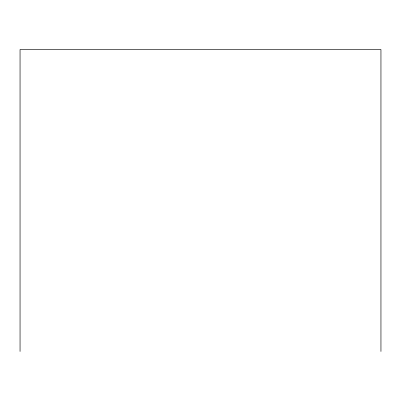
<?xml version="1.0" encoding="UTF-8"?>
<svg xmlns="http://www.w3.org/2000/svg" width="401" height="401" viewBox="0 0 401 401"><rect width="100%" height="100%" fill="white"/><g stroke="black" fill="none" stroke-linecap="round" stroke-linejoin="round"><path stroke-width="0.6" d="M380.95 351.476L380.95 49.523L20.05 49.523L20.05 351.476"/></g></svg>
